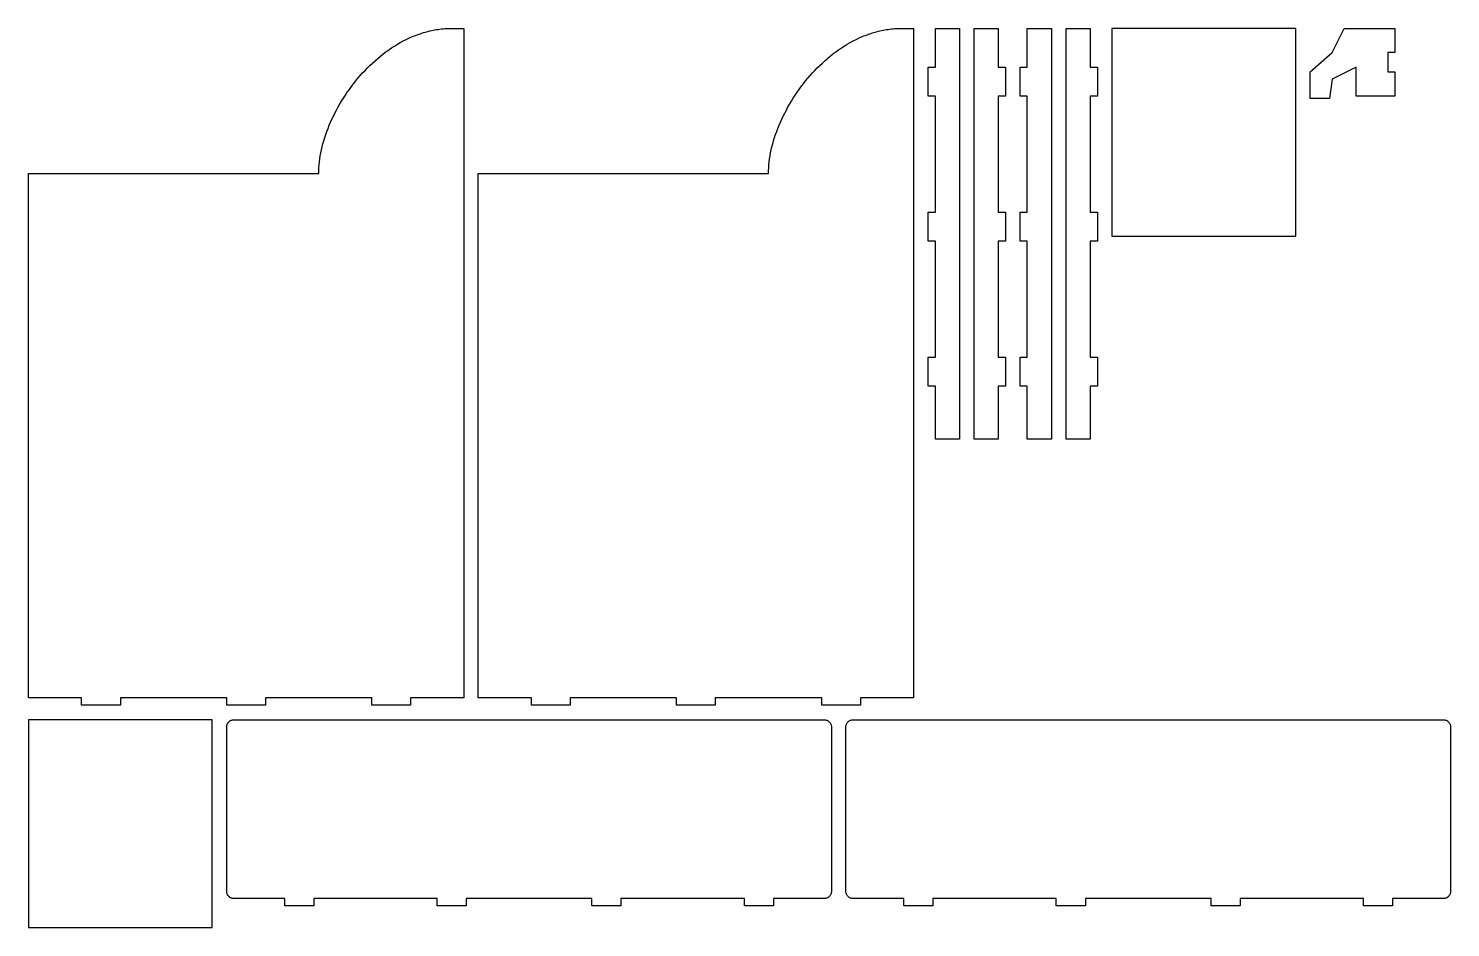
# Model space of a CAD drawing. Header units: millimetres. Extents: x 6 to 594, y -378 to -6.
import ezdxf

# ---------------------------------------------------------------- set-up
doc = ezdxf.new("R2010")
doc.units = ezdxf.units.MM
doc.layers.add('cut_outer', color=7, linetype='Continuous')

msp = doc.modelspace()

# ---------------------------------------------------------------- linework, layer by layer
at = {"layer": 'cut_outer'}
for points in [[(44, -286), (28, -286), (28, -283), (6, -283), (6, -66), (126, -66), (126.02, -64.82), (126.07, -63.63), (126.16, -62.42), (126.29, -61.21), (126.45, -59.98), (126.64, -58.74), (126.87, -57.5), (127.13, -56.24), (127.43, -54.99), (127.75, -53.72), (128.11, -52.45), (128.5, -51.18), (128.93, -49.9), (129.38, -48.63), (129.86, -47.35), (130.38, -46.08), (130.92, -44.8), (131.49, -43.53), (132.09, -42.27), (132.71, -41.01), (133.37, -39.75), (134.05, -38.5), (134.76, -37.26), (135.49, -36.03), (136.25, -34.81), (137.04, -33.6), (137.85, -32.4), (138.68, -31.21), (139.54, -30.04), (140.42, -28.89), (141.32, -27.75), (142.25, -26.62), (143.2, -25.52), (144.17, -24.44), (145.16, -23.37), (146.17, -22.33), (147.2, -21.31), (148.25, -20.31), (149.32, -19.34), (150.41, -18.39), (151.52, -17.47), (152.65, -16.58), (153.79, -15.72), (154.95, -14.88), (156.13, -14.08), (157.32, -13.3), (158.53, -12.57), (159.75, -11.86), (160.99, -11.19), (162.24, -10.55), (163.51, -9.96), (164.14, -9.67), (164.78, -9.39), (165.43, -9.13), (166.08, -8.87), (166.73, -8.63), (167.38, -8.39), (168.04, -8.17), (168.7, -7.95), (169.36, -7.75), (170.02, -7.55), (170.69, -7.37), (171.36, -7.2), (172.04, -7.04), (172.71, -6.89), (173.39, -6.75), (174.07, -6.62), (174.75, -6.5), (175.44, -6.4), (176.13, -6.31), (176.82, -6.23), (177.51, -6.16), (178.2, -6.1), (178.9, -6.06), (179.6, -6.03), (180.3, -6.01), (181, -6), (186, -6), (186, -283), (164, -283), (164, -286), (148, -286), (148, -283), (104, -283), (104, -286), (88, -286), (88, -283), (44, -283)], [(230, -286), (214, -286), (214, -283), (192, -283), (192, -66), (312, -66), (312.02, -64.82), (312.07, -63.63), (312.16, -62.42), (312.29, -61.21), (312.45, -59.98), (312.64, -58.74), (312.87, -57.5), (313.13, -56.24), (313.43, -54.99), (313.75, -53.72), (314.11, -52.45), (314.5, -51.18), (314.93, -49.9), (315.38, -48.63), (315.86, -47.35), (316.38, -46.08), (316.92, -44.8), (317.49, -43.53), (318.09, -42.27), (318.71, -41.01), (319.37, -39.75), (320.05, -38.5), (320.76, -37.26), (321.49, -36.03), (322.25, -34.81), (323.04, -33.6), (323.85, -32.4), (324.68, -31.21), (325.54, -30.04), (326.42, -28.89), (327.32, -27.75), (328.25, -26.62), (329.2, -25.52), (330.17, -24.44), (331.16, -23.37), (332.17, -22.33), (333.2, -21.31), (334.25, -20.31), (335.32, -19.34), (336.41, -18.39), (337.52, -17.47), (338.65, -16.58), (339.79, -15.72), (340.95, -14.88), (342.13, -14.08), (343.32, -13.3), (344.53, -12.57), (345.75, -11.86), (346.99, -11.19), (348.24, -10.55), (349.51, -9.96), (350.14, -9.67), (350.78, -9.39), (351.43, -9.13), (352.08, -8.87), (352.73, -8.63), (353.38, -8.39), (354.04, -8.17), (354.7, -7.95), (355.36, -7.75), (356.02, -7.55), (356.69, -7.37), (357.36, -7.2), (358.04, -7.04), (358.71, -6.89), (359.39, -6.75), (360.07, -6.62), (360.75, -6.5), (361.44, -6.4), (362.13, -6.31), (362.82, -6.23), (363.51, -6.16), (364.2, -6.1), (364.9, -6.06), (365.6, -6.03), (366.3, -6.01), (367, -6), (372, -6), (372, -283), (350, -283), (350, -286), (334, -286), (334, -283), (290, -283), (290, -286), (274, -286), (274, -283), (230, -283)], [(378, -142), (381, -142), (381, -94), (378, -94), (378, -82), (381, -82), (381, -34), (378, -34), (378, -22), (381, -22), (381, -6), (391, -6), (391, -176), (381, -176), (381, -154), (378, -154)], [(410, -154), (407, -154), (407, -176), (397, -176), (397, -6), (407, -6), (407, -22), (410, -22), (410, -34), (407, -34), (407, -82), (410, -82), (410, -94), (407, -94), (407, -142), (410, -142)], [(416, -142), (419, -142), (419, -94), (416, -94), (416, -82), (419, -82), (419, -34), (416, -34), (416, -22), (419, -22), (419, -6), (429, -6), (429, -176), (419, -176), (419, -154), (416, -154)], [(448, -154), (445, -154), (445, -176), (435, -176), (435, -6), (445, -6), (445, -22), (448, -22), (448, -34), (445, -34), (445, -82), (448, -82), (448, -94), (445, -94), (445, -142), (448, -142)], [(454, -92), (530, -92), (530, -6), (454, -6)], [(571, -34), (568, -34), (555, -34), (555, -22), (545, -27), (544, -35), (536, -35), (536, -24), (545, -16), (550, -6), (568, -6), (571, -6), (571, -16), (568, -16), (568, -22), (568, -24), (571, -24)], [(6, -378), (82, -378), (82, -292), (6, -292)], [(124, -369), (112, -369), (112, -366), (91, -366), (90.71, -365.99), (90.41, -365.94), (90.13, -365.87), (89.85, -365.77), (89.59, -365.65), (89.33, -365.49), (89.1, -365.32), (88.88, -365.12), (88.68, -364.9), (88.51, -364.67), (88.35, -364.41), (88.23, -364.15), (88.13, -363.87), (88.06, -363.59), (88.01, -363.29), (88, -363), (88, -295), (88.01, -294.71), (88.06, -294.41), (88.13, -294.13), (88.23, -293.85), (88.35, -293.59), (88.51, -293.33), (88.68, -293.1), (88.88, -292.88), (89.1, -292.68), (89.33, -292.51), (89.59, -292.35), (89.85, -292.23), (90.13, -292.13), (90.41, -292.06), (90.71, -292.01), (91, -292), (335, -292), (335.29, -292.01), (335.59, -292.06), (335.87, -292.13), (336.15, -292.23), (336.41, -292.35), (336.67, -292.51), (336.9, -292.68), (337.12, -292.88), (337.32, -293.1), (337.49, -293.33), (337.65, -293.59), (337.77, -293.85), (337.87, -294.13), (337.94, -294.41), (337.99, -294.71), (338, -295), (338, -363), (337.99, -363.29), (337.94, -363.59), (337.87, -363.87), (337.77, -364.15), (337.65, -364.41), (337.49, -364.67), (337.32, -364.9), (337.12, -365.12), (336.9, -365.32), (336.67, -365.49), (336.41, -365.65), (336.15, -365.77), (335.87, -365.87), (335.59, -365.94), (335.29, -365.99), (335, -366), (314, -366), (314, -369), (302, -369), (302, -366), (251, -366), (251, -369), (239, -369), (239, -366), (187, -366), (187, -369), (175, -369), (175, -366), (124, -366)], [(380, -369), (368, -369), (368, -366), (347, -366), (346.71, -365.99), (346.41, -365.94), (346.13, -365.87), (345.85, -365.77), (345.59, -365.65), (345.33, -365.49), (345.1, -365.32), (344.88, -365.12), (344.68, -364.9), (344.51, -364.67), (344.35, -364.41), (344.23, -364.15), (344.13, -363.87), (344.06, -363.59), (344.01, -363.29), (344, -363), (344, -295), (344.01, -294.71), (344.06, -294.41), (344.13, -294.13), (344.23, -293.85), (344.35, -293.59), (344.51, -293.33), (344.68, -293.1), (344.88, -292.88), (345.1, -292.68), (345.33, -292.51), (345.59, -292.35), (345.85, -292.23), (346.13, -292.13), (346.41, -292.06), (346.71, -292.01), (347, -292), (591, -292), (591.29, -292.01), (591.59, -292.06), (591.87, -292.13), (592.15, -292.23), (592.41, -292.35), (592.67, -292.51), (592.9, -292.68), (593.12, -292.88), (593.32, -293.1), (593.49, -293.33), (593.65, -293.59), (593.77, -293.85), (593.87, -294.13), (593.94, -294.41), (593.99, -294.71), (594, -295), (594, -363), (593.99, -363.29), (593.94, -363.59), (593.87, -363.87), (593.77, -364.15), (593.65, -364.41), (593.49, -364.67), (593.32, -364.9), (593.12, -365.12), (592.9, -365.32), (592.67, -365.49), (592.41, -365.65), (592.15, -365.77), (591.87, -365.87), (591.59, -365.94), (591.29, -365.99), (591, -366), (570, -366), (570, -369), (558, -369), (558, -366), (507, -366), (507, -369), (495, -369), (495, -366), (443, -366), (443, -369), (431, -369), (431, -366), (380, -366)]]:
    msp.add_lwpolyline(points, close=True, dxfattribs=at)

doc.saveas('drawing.dxf')
